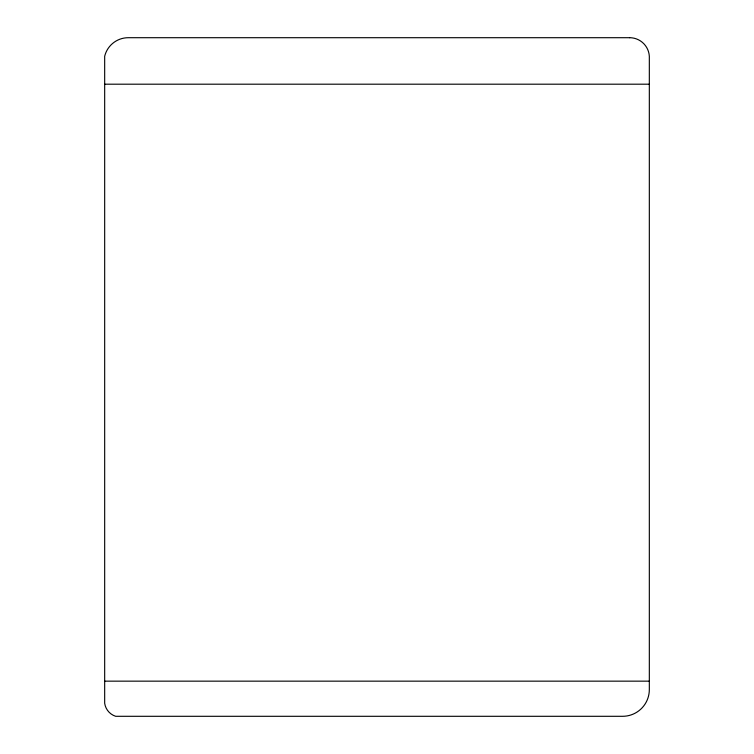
<?xml version="1.0" encoding="UTF-8"?>
<svg xmlns="http://www.w3.org/2000/svg" width="754" height="754" viewBox="0 0 754 754"><rect width="100%" height="100%" fill="white"/><g stroke="black" fill="none" stroke-linecap="round" stroke-linejoin="round"><path stroke-width="1.13" d="M104.674 84.194L649.326 84.194M104.674 681.154L649.326 681.154M629.628 37.7L128.312 37.7A24.326 24.326 0 0 0 104.674 56.277L104.674 703.275A16.051 16.051 0 0 0 115.673 716.3L622.615 716.3A26.71 26.71 0 0 0 649.326 689.59L649.326 56.277A19.727 19.727 0 0 0 629.628 37.7"/></g></svg>
